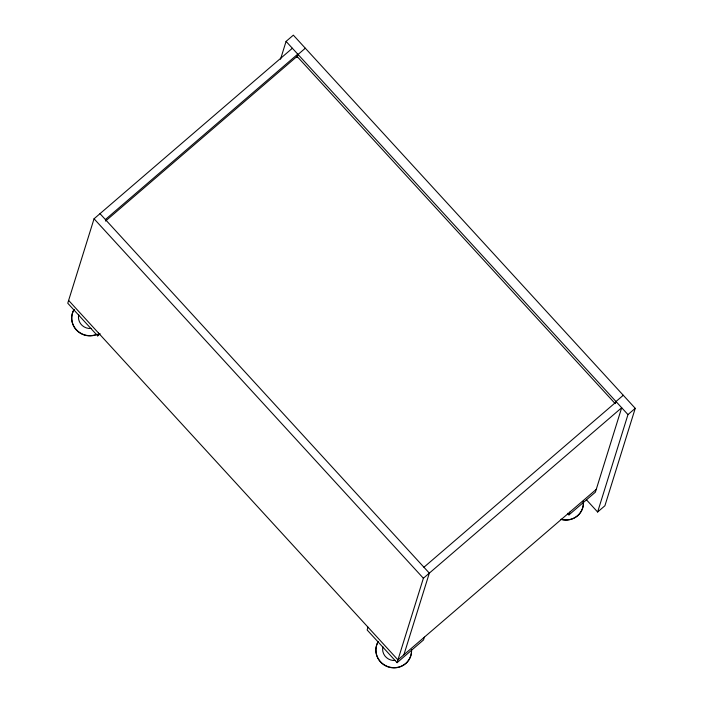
<?xml version="1.0" encoding="UTF-8"?>
<svg xmlns="http://www.w3.org/2000/svg" width="703" height="703" viewBox="0 0 703 703"><rect width="100%" height="100%" fill="white"/><g stroke="black" fill="none" stroke-linecap="round" stroke-linejoin="round"><path stroke-width="1.05" d="M292.36 48.261L94.053 218.782L67.752 303.213L97.691 335.885L100.169 333.758M97.691 335.885L98.561 333.09M280.523 59.21L286.077 41.398L293.344 35.15L635.248 408.338L604.905 505.756L597.629 512.012L586.364 499.71M296.771 57.286L297.747 54.149L105.388 219.547M297.07 57.62L298.046 54.474L305.322 48.217M368.012 627.19L367.142 629.993L397.081 662.674L423.522 639.941L424.392 637.138M397.081 662.674L423.382 578.244L621.689 407.731L595.388 492.162L568.947 514.895L567.488 513.295M403.9 654.757L429.331 573.13L100.002 213.668M568.947 514.895L569.825 512.092M615.345 403.61L616.004 401.518L623.271 395.271M597.629 512.012L627.972 414.594L635.248 408.338M105.52 221.067L297.053 56.389L614.861 403.276M423.935 567.242L616.303 401.844M596.267 489.358L397.951 659.871L68.622 300.409M286.077 41.398L627.972 414.594M94.053 218.782L423.382 578.244M96.812 334.496A17.891 17.267 17.3 0 1 76.284 329.927A17.891 17.267 17.3 0 1 74.035 309.636M96.882 334.285A17.891 17.267 17.3 0 1 76.346 329.707A17.891 17.267 17.3 0 1 74.096 309.417M91.276 328.459A11.45 11.046 17.3 0 1 78.727 314.751M411.563 649.748A17.891 17.267 17.3 0 1 389.629 667.121A17.891 17.267 17.3 0 1 378.276 641.426M411.492 649.967A17.891 17.267 17.3 0 1 389.567 667.34A17.891 17.267 17.3 0 1 378.205 641.646M395.455 660.469A11.45 11.046 17.3 0 1 382.898 646.769M583.428 501.968A17.891 17.267 17.3 0 1 561.047 519.227M583.288 501.274A17.891 17.267 17.3 0 1 560.976 519.438"/></g></svg>
